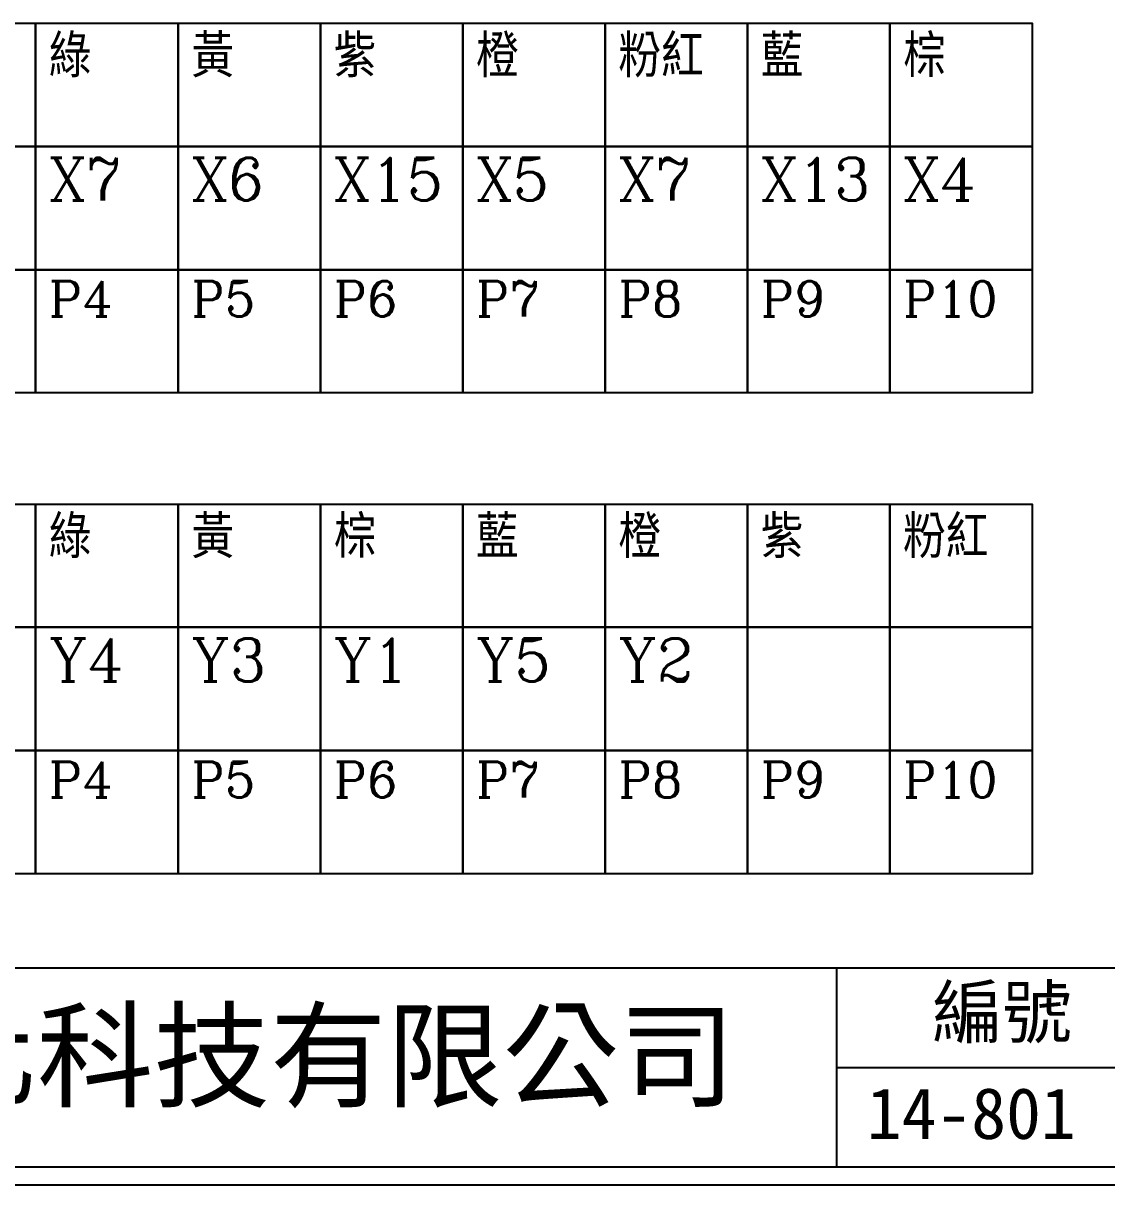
# Model space of a CAD drawing. Extents: x -24 to 263, y 255 to 459.
# Drawn here: x 55 to 131.2, y 255.5 to 337.1 of the extents above; entities that cross this region are included whole.
import ezdxf

# ---------------------------------------------------------------- set-up
doc = ezdxf.new("R2010")
doc.units = 0
doc.layers.get('0').update_dxf_attribs({"linetype": 'CONTINUOUS'})
doc.layers.add('圖框層', color=7, linetype='CONTINUOUS')
doc.styles.add('STSL', font='KAIU.TTF')

msp = doc.modelspace()

# ---------------------------------------------------------------- linework, layer by layer
for points in [[(45.828, 337.145), (55.838, 337.145), (55.838, 328.48), (45.828, 328.48)], [(55.838, 337.145), (65.848, 337.145), (65.848, 328.48), (55.838, 328.48)], [(65.848, 337.145), (75.858, 337.145), (75.858, 328.48), (65.848, 328.48)], [(75.858, 337.145), (85.868, 337.145), (85.868, 328.48), (75.858, 328.48)], [(85.868, 337.145), (95.878, 337.145), (95.878, 328.48), (85.868, 328.48)], [(95.878, 337.145), (105.888, 337.145), (105.888, 328.48), (95.878, 328.48)], [(105.888, 337.145), (115.898, 337.145), (115.898, 328.48), (105.888, 328.48)], [(115.898, 337.145), (125.908, 337.145), (125.908, 328.48), (115.898, 328.48)], [(45.828, 328.48), (55.838, 328.48), (55.838, 319.816), (45.828, 319.816)], [(55.838, 328.48), (65.848, 328.48), (65.848, 319.816), (55.838, 319.816)], [(65.848, 328.48), (75.858, 328.48), (75.858, 319.816), (65.848, 319.816)], [(75.858, 328.48), (85.868, 328.48), (85.868, 319.816), (75.858, 319.816)], [(85.868, 328.48), (95.878, 328.48), (95.878, 319.816), (85.868, 319.816)], [(95.878, 328.48), (105.888, 328.48), (105.888, 319.816), (95.878, 319.816)], [(105.888, 328.48), (115.898, 328.48), (115.898, 319.816), (105.888, 319.816)], [(115.898, 328.48), (125.908, 328.48), (125.908, 319.816), (115.898, 319.816)], [(45.828, 319.816), (55.838, 319.816), (55.838, 311.152), (45.828, 311.152)], [(55.838, 319.816), (65.848, 319.816), (65.848, 311.152), (55.838, 311.152)], [(65.848, 319.816), (75.858, 319.816), (75.858, 311.152), (65.848, 311.152)], [(75.858, 319.816), (85.868, 319.816), (85.868, 311.152), (75.858, 311.152)], [(85.868, 319.816), (95.878, 319.816), (95.878, 311.152), (85.868, 311.152)], [(95.878, 319.816), (105.888, 319.816), (105.888, 311.152), (95.878, 311.152)], [(105.888, 319.816), (115.898, 319.816), (115.898, 311.152), (105.888, 311.152)], [(115.898, 319.816), (125.908, 319.816), (125.908, 311.152), (115.898, 311.152)], [(45.828, 303.34), (55.838, 303.34), (55.838, 294.675), (45.828, 294.675)], [(55.838, 303.34), (65.848, 303.34), (65.848, 294.675), (55.838, 294.675)], [(65.848, 303.34), (75.858, 303.34), (75.858, 294.675), (65.848, 294.675)], [(75.858, 303.34), (85.868, 303.34), (85.868, 294.675), (75.858, 294.675)], [(85.868, 303.34), (95.878, 303.34), (95.878, 294.675), (85.868, 294.675)], [(95.878, 303.34), (105.888, 303.34), (105.888, 294.675), (95.878, 294.675)], [(105.888, 303.34), (115.898, 303.34), (115.898, 294.675), (105.888, 294.675)], [(115.898, 303.34), (125.908, 303.34), (125.908, 294.675), (115.898, 294.675)], [(45.828, 294.675), (55.838, 294.675), (55.838, 286.011), (45.828, 286.011)], [(55.838, 294.675), (65.848, 294.675), (65.848, 286.011), (55.838, 286.011)], [(65.848, 294.675), (75.858, 294.675), (75.858, 286.011), (65.848, 286.011)], [(75.858, 294.675), (85.868, 294.675), (85.868, 286.011), (75.858, 286.011)], [(85.868, 294.675), (95.878, 294.675), (95.878, 286.011), (85.868, 286.011)], [(95.878, 294.675), (105.888, 294.675), (105.888, 286.011), (95.878, 286.011)], [(105.888, 294.675), (115.898, 294.675), (115.898, 286.011), (105.888, 286.011)], [(115.898, 294.675), (125.908, 294.675), (125.908, 286.011), (115.898, 286.011)], [(45.828, 286.011), (55.838, 286.011), (55.838, 277.347), (45.828, 277.347)], [(55.838, 286.011), (65.848, 286.011), (65.848, 277.347), (55.838, 277.347)], [(65.848, 286.011), (75.858, 286.011), (75.858, 277.347), (65.848, 277.347)], [(75.858, 286.011), (85.868, 286.011), (85.868, 277.347), (75.858, 277.347)], [(85.868, 286.011), (95.878, 286.011), (95.878, 277.347), (85.868, 277.347)], [(95.878, 286.011), (105.888, 286.011), (105.888, 277.347), (95.878, 277.347)], [(105.888, 286.011), (115.898, 286.011), (115.898, 277.347), (105.888, 277.347)], [(115.898, 286.011), (125.908, 286.011), (125.908, 277.347), (115.898, 277.347)]]:
    msp.add_lwpolyline(points, close=True)
at = {"layer": '圖框層', "color": 7}
for p, q in [((-22.334, 270.73), (262.167, 270.73)), ((112.167, 256.73), (112.167, 270.73)), ((112.167, 263.73), (262.167, 263.73)), ((-22.334, 256.73), (262.167, 256.73)), ((-23.584, 255.48), (263.416, 255.48))]:
    msp.add_line(p, q, dxfattribs=at)

# ---------------------------------------------------------------- texts
at = {"width": 8.29132, "attachment_point": 1}
for s, insert, char_height in [('{\\Fromanc,chineset|c136;綠}', (56.773, 336.344), 3), ('{\\Fromanc,chineset|c136;黃}', (66.783, 336.344), 3), ('{\\Fromanc,chineset|c136;紫}', (76.793, 336.344), 3), ('{\\Fromanc,chineset|c136;橙}', (86.803, 336.344), 3), ('{\\Fromanc,chineset|c136;粉紅}', (96.813, 336.344), 3), ('{\\Fromanc,chineset|c136;藍}', (106.823, 336.344), 3), ('{\\Fromanc,chineset|c136;棕}', (116.833, 336.344), 3), ('{\\Fromanc,chineset|c136;X7}', (56.773, 327.68), 3), ('{\\Fromanc,chineset|c136;X6}', (66.783, 327.68), 3), ('{\\Fromanc,chineset|c136;X15}', (76.793, 327.68), 3), ('{\\Fromanc,chineset|c136;X5}', (86.803, 327.68), 3), ('{\\Fromanc,chineset|c136;X7}', (96.813, 327.68), 3), ('{\\Fromanc,chineset|c136;X13}', (106.823, 327.68), 3), ('{\\Fromanc,chineset|c136;X4}', (116.833, 327.68), 3), ('{\\Fromanc,chineset|c136;P4}', (56.773, 319.016), 2.5), ('{\\Fromanc,chineset|c136;P5}', (66.783, 319.016), 2.5), ('{\\Fromanc,chineset|c136;P6}', (76.793, 319.016), 2.5), ('{\\Fromanc,chineset|c136;P7}', (86.803, 319.016), 2.5), ('{\\Fromanc,chineset|c136;P8}', (96.813, 319.016), 2.5), ('{\\Fromanc,chineset|c136;P9}', (106.823, 319.016), 2.5), ('{\\Fromanc,chineset|c136;P10}', (116.833, 319.016), 2.5), ('{\\Fromanc,chineset|c136;綠}', (56.773, 302.539), 3), ('{\\Fromanc,chineset|c136;黃}', (66.783, 302.539), 3), ('{\\Fromanc,chineset|c136;棕}', (76.793, 302.539), 3), ('{\\Fromanc,chineset|c136;藍}', (86.803, 302.539), 3), ('{\\Fromanc,chineset|c136;橙}', (96.813, 302.539), 3), ('{\\Fromanc,chineset|c136;紫}', (106.823, 302.539), 3), ('{\\Fromanc,chineset|c136;粉紅}', (116.833, 302.539), 3), ('{\\Fromanc,chineset|c136;Y4}', (56.773, 293.875), 3), ('{\\Fromanc,chineset|c136;Y3}', (66.783, 293.875), 3), ('{\\Fromanc,chineset|c136;Y1}', (76.793, 293.875), 3), ('{\\Fromanc,chineset|c136;Y5}', (86.803, 293.875), 3), ('{\\Fromanc,chineset|c136;Y2}', (96.813, 293.875), 3), ('{\\Fromanc,chineset|c136;P4}', (56.773, 285.211), 2.5), ('{\\Fromanc,chineset|c136;P5}', (66.783, 285.211), 2.5), ('{\\Fromanc,chineset|c136;P6}', (76.793, 285.211), 2.5), ('{\\Fromanc,chineset|c136;P7}', (86.803, 285.211), 2.5), ('{\\Fromanc,chineset|c136;P8}', (96.813, 285.211), 2.5), ('{\\Fromanc,chineset|c136;P9}', (106.823, 285.211), 2.5), ('{\\Fromanc,chineset|c136;P10}', (116.833, 285.211), 2.5)]:
    msp.add_mtext(s, dxfattribs=dict(at, insert=insert, char_height=char_height))
at = {"layer": '圖框層', "color": 4, "style": 'STSL'}
for s, height, p in [('編號', 3.6, (118.882, 265.816)), ('泓陞自動化科技有限公司', 6, (15.02, 261.556)), ('14-801', 3.6, (114.28, 258.704))]:
    msp.add_text(s, height=height, dxfattribs=at).set_placement(p)

doc.saveas('drawing.dxf')
